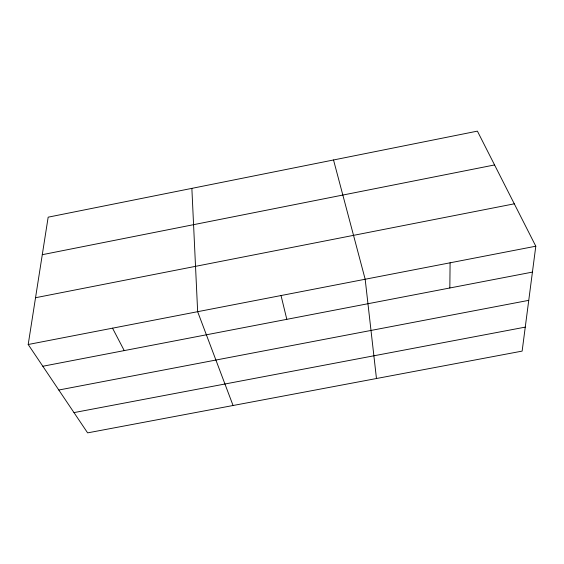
<?xml version="1.0" encoding="UTF-8"?>
<svg xmlns="http://www.w3.org/2000/svg" width="564" height="564" viewBox="0 0 564 564"><rect width="100%" height="100%" fill="white"/><g stroke="black" fill="none" stroke-linecap="round" stroke-linejoin="round"><path stroke-width="0.85" d="M449.832 287.985L450.093 262.803M535.8 246.207L522.137 351.111L87.617 432.87L28.2 344.505L48.166 217.175L477.405 131.13L535.8 246.207L28.2 344.505M42.279 254.695L494.565 164.942M35.532 297.729L514.29 203.823M42.822 366.255L532.423 272.102M58.804 390.02L528.75 300.344M73.99 412.601L525.26 327.12M112.532 328.17L124.235 350.596M233.059 405.502L197.654 311.688L191.866 188.369M333.528 159.972L365.176 279.25L376.463 378.522M281.034 295.543L286.815 319.337"/></g></svg>
